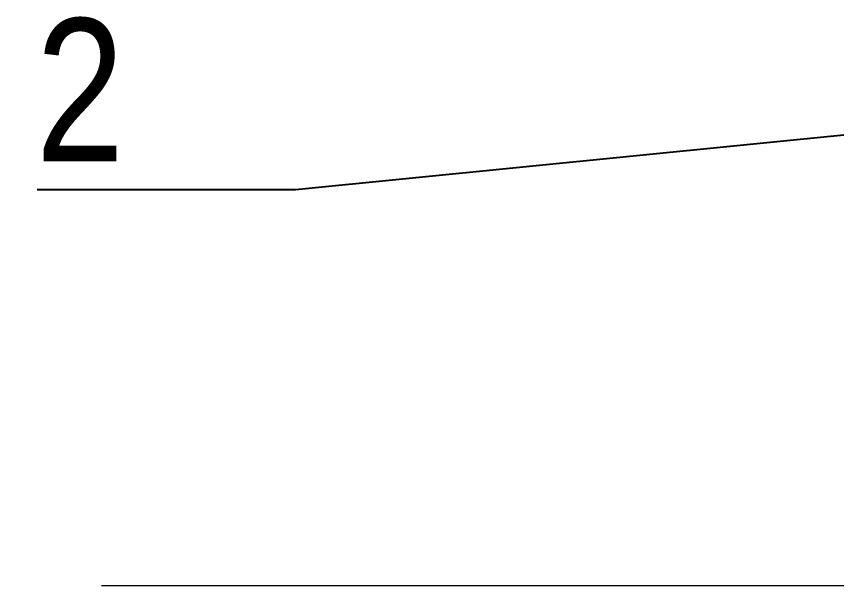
# Model space of a CAD drawing. Header units: millimetres. Extents: x 22162 to 37591, y 3160 to 7360.
# Drawn here: x 35826.2 to 36113.7, y 5911.5 to 6110.8 of the extents above; entities that cross this region are included whole.
import ezdxf
from ezdxf import colors
from ezdxf.entities.mleader import LeaderData, LeaderLine
from ezdxf.math import Vec2, Vec3

# ---------------------------------------------------------------- set-up
doc = ezdxf.new("R2010")
doc.units = ezdxf.units.MM
doc.header["$LTSCALE"] = 0.3
doc.layers.add('SRAFY', color=7, linetype='Continuous', lineweight=9, true_color=0x5b5b5b)
doc.styles.add('SEACAD_Arial', font='arial.ttf', dxfattribs={"width": 0.8})

msp = doc.modelspace()

# ---------------------------------------------------------------- linework, layer by layer
at = {"layer": 'SRAFY', "lineweight": 9}
msp.add_line((35855.96, 5911.45), (36696.7, 5911.45), dxfattribs=at)

# ---------------------------------------------------------------- leaders
ml = msp.add_multileader_mtext('Standard')
ml.set_content('2', color=256, style='SEACAD_Arial')
ml.set_leader_properties()
ml.build(insert=Vec2(0, 0))
ml.multileader.update_dxf_attribs({"text_right_attachment_type": 6, "dogleg_length": 2, "arrow_head_size": 60, "scale": 20})
ctx = ml.context
ctx.base_point, ctx.scale, ctx.char_height, ctx.arrow_head_size, ctx.landing_gap_size, ctx.plane_origin = Vec3(35817.53, 6085.1), 20, 50, 60, 20, Vec3(36194.69, 6077.05)
ctx.right_attachment, ctx.text_align_type = 6, 2
notes = []
notes.append((ctx, [(0, (1, 1, 0), (35924.03, 6050.1), (-1, 0), 40, [(0, [(36194.69, 6077.05)], 0, [])])]))
ctx.mtext.insert, ctx.mtext.alignment, ctx.mtext.flow_direction = Vec3(35864.03, 6110.1), 3, 5
for ctx, leaders in notes:
    for number, flags, end, landing, length, lines in leaders:
        leader = LeaderData()
        leader.index, (leader.has_last_leader_line, leader.has_dogleg_vector, leader.attachment_direction) = number, flags
        leader.last_leader_point, leader.dogleg_vector, leader.dogleg_length = Vec3(end), Vec3(landing), length
        for number, points, colour, breaks in lines:
            line = LeaderLine()
            line.index, line.vertices, line.color, line.breaks = number, Vec3.list(points), colors.encode_raw_color(colour), breaks
            leader.lines.append(line)
        ctx.leaders.append(leader)

doc.saveas('drawing.dxf')
